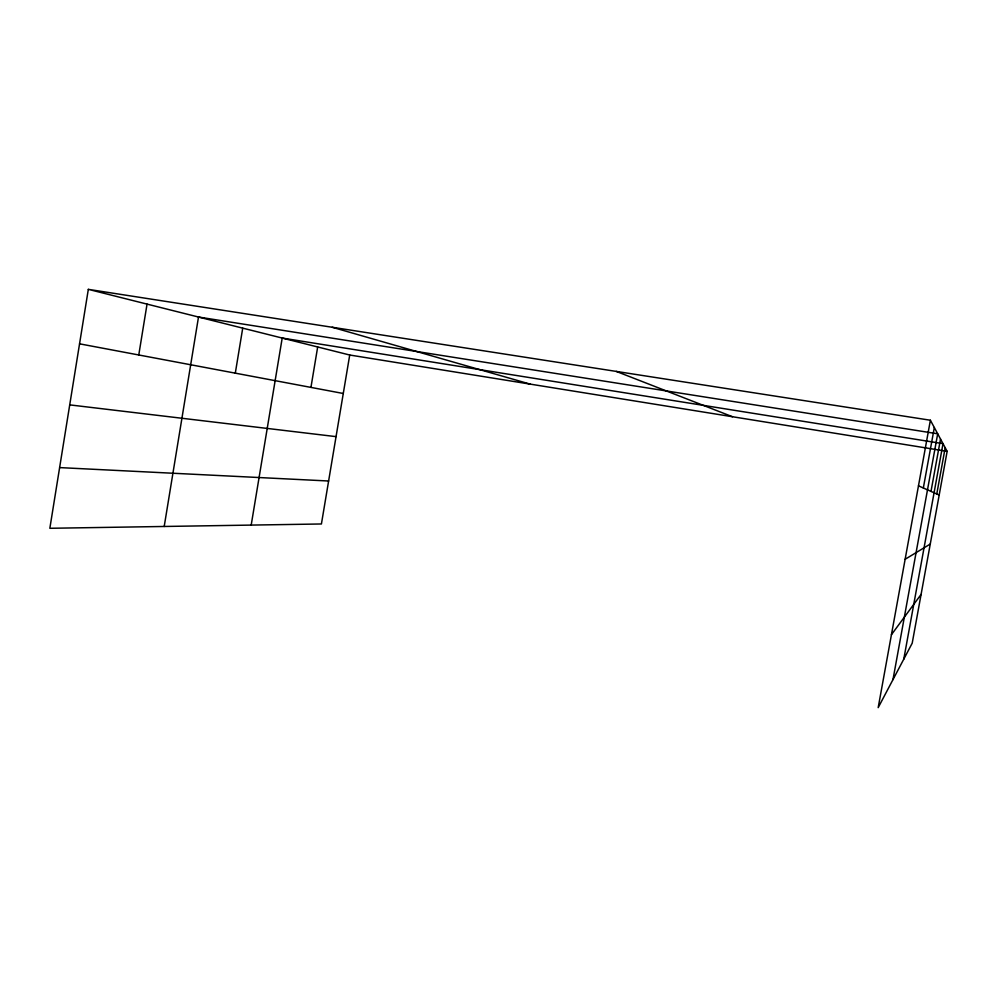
<?xml version="1.0" encoding="UTF-8"?>
<svg xmlns="http://www.w3.org/2000/svg" width="997" height="997" viewBox="0 0 997 997"><rect width="100%" height="100%" fill="white"/><g stroke="black" fill="none" stroke-linecap="round" stroke-linejoin="round"><path stroke-width="1.5" d="M88.322 289.354L49.85 528.285L321.42 523.973L349.723 355.019L88.322 289.354L930.388 420.236L947.15 451.342L912.205 643.19L878.183 707.646L930.388 420.236M138.77 354.982L147.045 304.097M164.206 526.478L198.503 317.034L937.691 433.795L892.988 679.58M235.304 373.152L242.72 328.138M251.194 525.095L282.201 338.058L943.012 443.653L903.781 659.142M310.939 387.397L317.682 346.968M923.334 487.982L934.326 427.551M930.999 491.396L940.52 439.054M936.781 493.976L945.193 447.728M891.43 634.703L921.091 594.411M905.126 559.28L930.263 544.05M59.621 467.593L328.624 481.003M69.728 404.882L336.051 436.636M349.723 355.019L947.15 451.342M79.561 343.828L343.28 393.491M332.2 327.253L530.117 384.107M616.258 371.407L732.483 416.734M918.474 485.826L939.186 495.048"/></g></svg>
